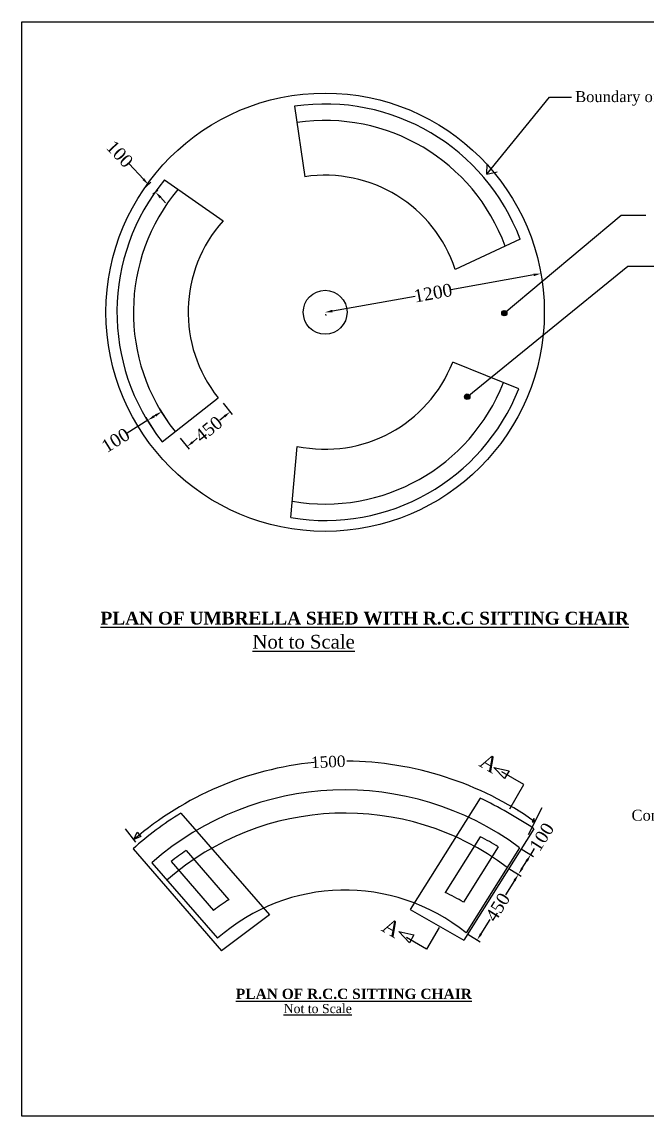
# Model space of a CAD drawing. Header units: metres. Extents: x -2434 to 11656, y -15288 to 8109.
# Drawn here: x 2468.1 to 2536.6, y -13564.6 to -13444.8 of the extents above; entities that cross this region are included whole.
import ezdxf

# ---------------------------------------------------------------- set-up
doc = ezdxf.new("R2010")
doc.units = ezdxf.units.M
doc.layers.add('sheet', color=1, linetype='Continuous', lineweight=15)
doc.styles.add('dim', font='isocp.shx')
doc.styles.get("Standard").update_dxf_attribs({"font": 'times.ttf'})
doc.dimstyles.new('STANDARD$0', dxfattribs={"dimscale": 0, "dimtxt": 8, "dimasz": 8, "dimexe": 4, "dimexo": 0, "dimgap": 2, "dimtad": 1, "dimdec": 0, "dimzin": 0, "dimdsep": 46, "dimtxsty": 'dim', "dimblk": 'DOTSMALL', "dimcen": 1, "dimclrd": 6, "dimclre": 6, "dimclrt": 256, "dimadec": 0, "dimazin": 0, "dimtfac": 1, "dimtdec": 0, "dimtix": 1, "dimtofl": 0, "dimtmove": 1, "dimatfit": 3, "dimldrblk": 'DOTSMALL', "dimfxl": 6, "dimtolj": 1, "dimtzin": 0, "dimarcsym": 0})

# ---------------------------------------------------------------- blocks, each defined once
blk = doc.blocks.new('*D636')
at = {"layer": 'Defpoints', "color": 0, "lineweight": -3}
for p in [(2524.92, -13472.34), (2524.92, -13472.34), (2501.3, -13476.57)]:
    blk.add_point(p, dxfattribs=at)
at = {"layer": 'sheet', "color": 0, "lineweight": -2}
for p, q in [((2524.14, -13472.48), (2515.08, -13474.1)), ((2524.96, -13472.56), (2524.99, -13472.7)), ((2502.09, -13476.43), (2511.14, -13474.81)), ((2501.34, -13476.78), (2501.36, -13476.93))]:
    blk.add_line(p, q, dxfattribs=at)
at = {"layer": 'sheet', "color": 0, "lineweight": -3}
for points in [[(2524.11, -13472.35), (2524.16, -13472.62), (2524.92, -13472.34)], [(2502.06, -13476.3), (2502.11, -13476.56), (2501.3, -13476.57)]]:
    blk.add_solid(points, dxfattribs=at)
at = {"layer": 'sheet', "color": 0, "lineweight": -3, "insert": (2513.11, -13474.46), "char_height": 0.35, "attachment_point": 5, "rotation": 10.1361}
blk.add_mtext('\\A1;{\\H4x;1200}', dxfattribs=at)
blk = doc.blocks.new('*D637')
at = {"layer": 'Defpoints', "color": 0, "lineweight": -3}
for p in [(2481.87, -13488.4), (2484.35, -13488.99), (2482.83, -13489.94)]:
    blk.add_point(p, dxfattribs=at)
at = {"layer": 'sheet', "color": 0, "lineweight": -2}
for p, q in [((2484.24, -13488.8), (2483.2, -13487.14)), ((2481.87, -13488.4), (2479.61, -13489.81)), ((2482.72, -13489.75), (2481.68, -13488.09)), ((2482.72, -13487.87), (2482.55, -13487.98))]:
    blk.add_line(p, q, dxfattribs=at)
at = {"layer": 'sheet', "color": 0, "lineweight": -3}
for points in [[(2482.65, -13487.76), (2482.79, -13487.99), (2483.4, -13487.45)], [(2482.48, -13487.86), (2482.62, -13488.09), (2481.87, -13488.4)]]:
    blk.add_solid(points, dxfattribs=at)
at = {"layer": 'sheet', "color": 0, "lineweight": -3, "insert": (2478.35, -13490.59), "char_height": 0.35, "attachment_point": 5, "rotation": 31.9027}
blk.add_mtext('\\A1;{\\H4x;100}', dxfattribs=at)
blk = doc.blocks.new('*D638')
at = {"layer": 'Defpoints', "color": 0, "lineweight": -3}
for p in [(2481.51, -13462.98), (2482.28, -13463.8), (2482.71, -13463.4)]:
    blk.add_point(p, dxfattribs=at)
at = {"layer": 'sheet', "color": 0, "lineweight": -2}
for p, q in [((2481.39, -13462), (2479.82, -13460.32)), ((2481.67, -13462.83), (2482.2, -13462.33)), ((2482.44, -13463.65), (2482.97, -13463.15)), ((2483.26, -13463.98), (2483.8, -13464.57))]:
    blk.add_line(p, q, dxfattribs=at)
at = {"layer": 'sheet', "color": 0, "lineweight": -3}
for points in [[(2481.49, -13461.91), (2481.29, -13462.09), (2481.94, -13462.58)], [(2483.35, -13463.89), (2483.16, -13464.08), (2482.71, -13463.4)]]:
    blk.add_solid(points, dxfattribs=at)
at = {"layer": 'sheet', "color": 0, "lineweight": -3, "insert": (2478.8, -13459.24), "char_height": 0.35, "attachment_point": 5, "rotation": 313.2269}
blk.add_mtext('\\A1;{\\H4x;100}', dxfattribs=at)
blk = doc.blocks.new('*D639')
at = {"layer": 'Defpoints', "color": 0, "lineweight": -3}
for p in [(2490, -13486.35), (2490.9, -13487.47), (2485.28, -13490.17)]:
    blk.add_point(p, dxfattribs=at)
at = {"layer": 'sheet', "color": 0, "lineweight": -2}
for p, q in [((2490.14, -13486.52), (2491.13, -13487.75)), ((2490.28, -13487.97), (2489.77, -13488.38)), ((2485.42, -13490.34), (2486.41, -13491.56)), ((2486.8, -13490.78), (2487.3, -13490.37))]:
    blk.add_line(p, q, dxfattribs=at)
at = {"layer": 'sheet', "color": 0, "lineweight": -3}
for points in [[(2490.19, -13487.87), (2490.36, -13488.07), (2490.9, -13487.47)], [(2486.72, -13490.68), (2486.88, -13490.88), (2486.18, -13491.28)]]:
    blk.add_solid(points, dxfattribs=at)
at = {"layer": 'sheet', "color": 0, "lineweight": -3, "insert": (2488.54, -13489.37), "char_height": 0.35, "attachment_point": 5, "rotation": 38.939}
blk.add_mtext('\\A1;{\\H4x;450}', dxfattribs=at)
blk = doc.blocks.new('*D645')
at = {"layer": 'Defpoints', "color": 0, "lineweight": -3}
for p in [(2521.23, -13537.35), (2516.72, -13544.53), (2517.95, -13545.3)]:
    blk.add_point(p, dxfattribs=at)
at = {"layer": 'sheet', "color": 0, "lineweight": -2}
for p, q in [((2521.42, -13537.47), (2522.77, -13538.31)), ((2522.03, -13538.8), (2521.05, -13540.37)), ((2518.37, -13544.62), (2519.36, -13543.06)), ((2516.91, -13544.65), (2518.26, -13545.5))]:
    blk.add_line(p, q, dxfattribs=at)
at = {"layer": 'sheet', "color": 0, "lineweight": -3}
for points in [[(2521.92, -13538.73), (2522.15, -13538.87), (2522.46, -13538.12)], [(2518.26, -13544.55), (2518.49, -13544.7), (2517.95, -13545.3)]]:
    blk.add_solid(points, dxfattribs=at)
at = {"layer": 'sheet', "color": 0, "lineweight": -3, "insert": (2520.2, -13541.71), "char_height": 0.35, "attachment_point": 5, "rotation": 57.8794}
blk.add_mtext('\\A1;{\\H4x;450}', dxfattribs=at)
blk = doc.blocks.new('*D646')
at = {"layer": 'Defpoints', "color": 0, "lineweight": -3}
for p in [(2522.58, -13535.2), (2523.81, -13535.97), (2521.23, -13537.35)]:
    blk.add_point(p, dxfattribs=at)
at = {"layer": 'sheet', "color": 0, "lineweight": -2}
for p, q in [((2522.77, -13535.32), (2524.12, -13536.16)), ((2523.81, -13535.97), (2524.23, -13535.29)), ((2522.88, -13537.44), (2523.38, -13536.65)), ((2521.42, -13537.47), (2522.77, -13538.31))]:
    blk.add_line(p, q, dxfattribs=at)
at = {"layer": 'sheet', "color": 0, "lineweight": -3}
for points in [[(2523.27, -13536.57), (2523.5, -13536.72), (2523.81, -13535.97)], [(2522.77, -13537.37), (2523, -13537.51), (2522.46, -13538.12)]]:
    blk.add_solid(points, dxfattribs=at)
at = {"layer": 'sheet', "color": 0, "lineweight": -3, "insert": (2525.02, -13534.03), "char_height": 0.35, "attachment_point": 5, "rotation": 57.9072}
blk.add_mtext('\\A1;{\\H4x;100}', dxfattribs=at)

msp = doc.modelspace()

# ---------------------------------------------------------------- hatches: boundary and pattern name
at = {"layer": 'sheet', "lineweight": -3}
for points in [[(2520.629225, -13476.665906, 1), (2521.210755, -13476.665906, 1)], [(2517.157723, -13485.820147, 1), (2516.557407, -13485.820147, 1)]]:
    msp.add_hatch(color=0, dxfattribs=at).paths.add_polyline_path(points)

# ---------------------------------------------------------------- linework, layer by layer
msp.add_lwpolyline([(2640.802707, -13564.59107), (2468.087761, -13564.59107), (2468.087761, -13444.773782), (2640.802707, -13444.773782)], close=True)
at = {"layer": 'sheet', "color": 0, "lineweight": -3}
for p, q in [((2497.954051, -13454.014641), (2499.060242, -13461.73595)), ((2483.692613, -13462.081922), (2490.114585, -13466.572825)), ((2522.647915, -13468.563004), (2515.547693, -13471.879144)), ((2522.503667, -13484.947413), (2515.263722, -13482.044747)), ((2483.440293, -13490.741618), (2489.574047, -13485.922973)), ((2497.557482, -13499.058744), (2498.235732, -13491.251702)), ((2518.201212, -13532.44853), (2518.194148, -13532.459783)), ((2522.58307, -13535.199455), (2516.723706, -13544.532643))]:
    msp.add_line(p, q, dxfattribs=at)
at = {"layer": 'sheet', "color": 0, "lineweight": -3, "ltscale": 5}
for p, q in [((2518.279143, -13529.763104), (2510.626747, -13541.952353)), ((2485.506376, -13531.414682), (2495.198365, -13542.564971)), ((2524.159842, -13533.127043), (2516.493609, -13545.325213)), ((2518.278256, -13533.996208), (2514.447897, -13540.09746)), ((2480.256993, -13535.334745), (2489.956165, -13546.493298)), ((2486.080864, -13535.505343), (2490.764021, -13540.893149)), ((2520.260532, -13535.106435), (2516.448709, -13541.178161)), ((2482.312426, -13536.845212), (2489.508366, -13545.123884)), ((2484.435302, -13536.712008), (2489.085039, -13542.061366))]:
    msp.add_line(p, q, dxfattribs=at)
at = {"layer": 'sheet', "color": 0, "lineweight": -3}
for points in [[(2519.005478, -13461.4569), (2525.859091, -13453.005104), (2528.28229, -13453.005104)], [(2519.005478, -13461.4569), (2519.048544, -13460.299484)], [(2519.005478, -13461.4569), (2520.124333, -13461.19267)], [(2520.91999, -13476.665906), (2533.728492, -13465.934319), (2536.401123, -13465.934319)], [(2516.857565, -13485.820147), (2534.453576, -13471.538841), (2537.47273, -13471.538841)], [(2519.788385, -13526.431257), (2521.442234, -13526.768564), (2520.943718, -13527.636672), (2519.788385, -13526.431257)], [(2521.511514, -13530.946097), (2523.049125, -13528.268522), (2520.63513, -13526.882272)], [(2525.026768, -13530.843669), (2523.522549, -13533.808873)], [(2524.26238, -13532.350474), (2524.140669, -13531.994382), (2523.970473, -13532.383067), (2524.26238, -13532.350474)], [(2480.579086, -13534.599305), (2479.452156, -13533.13913)], [(2480.353748, -13534.307332), (2480.721853, -13533.507062), (2481.102594, -13533.969406), (2480.353748, -13534.307332)], [(2513.768261, -13543.931288), (2512.4007, -13546.31274), (2510.193828, -13545.045433)], [(2509.367234, -13544.393794), (2511.021083, -13544.731101), (2510.522567, -13545.599209), (2509.367234, -13544.393794)]]:
    msp.add_lwpolyline(points, dxfattribs=at)
at = {"layer": 'sheet', "color": 0, "lineweight": -3, "ltscale": 5}
for points in [[(2495.198365, -13542.564971), (2489.956165, -13546.493298)], [(2510.626748, -13541.952353), (2516.493609, -13545.325213)]]:
    msp.add_lwpolyline(points, dxfattribs=at)
at = {"layer": 'sheet', "color": 0, "lineweight": -3}
for centre, radius in [((2501.299337, -13476.56789), 24), ((2501.299337, -13476.56789), 2.4), ((2520.91999, -13476.665906), 0.290765), ((2516.857565, -13485.820147), 0.300158)]:
    msp.add_circle(centre, radius, dxfattribs=at)
for centre, radius, start, end in [((2501.299337, -13476.56789), 22.8, 20.55409009, 98.43707066), ((2501.299337, -13476.56789), 21, 20.16914025, 98.46142111), ((2501.299337, -13476.56789), 22.8, 140.55409008, 218.43707065), ((2501.299337, -13476.56789), 15, 18.21496923, 98.58479773), ((2501.299337, -13476.56789), 21, 140.16914025, 218.46142112), ((2501.299337, -13476.56789), 15, 138.21496923, 218.58479773), ((2501.299337, -13476.56789), 15, 258.21496923, 338.58479773), ((2501.299337, -13476.56789), 22.8, 260.55409008, 338.43707065), ((2501.299337, -13476.56789), 21, 260.16914025, 338.46142111), ((2503.554969, -13561.294467), 35.589354, 95.58926048, 130.68611349), ((2503.285848, -13562.165103), 36.454451, 54.87111842, 89.40958924), ((2503.466043, -13560.939369), 32.0625, 53.39873672, 131.28171729), ((2503.466043, -13560.939369), 29.53125, 53.01378689, 131.30606776), ((2503.466043, -13560.939369), 21.09375, 51.05961587, 131.42944437), ((2503.466043, -13560.939369), 23.731673, 131.38144489, 131.42944437), ((2503.466043, -13560.939369), 23.515004, 131.38498143, 131.42944437)]:
    msp.add_arc(centre, radius, start, end, dxfattribs=at)
at = {"layer": 'sheet', "color": 0, "lineweight": -3, "ltscale": 5}
for centre, radius, start, end in [((2494.672968, -13577.852624), 53.571013, 56.60376201, 63.85451068), ((2503.466043, -13560.939369), 34.55802, 121.31186579, 132.19041308), ((2504.286144, -13561.303454), 30.6833, 58.62604478, 62.86960021), ((2503.466043, -13560.939369), 30.80802, 124.35417556, 128.14985263), ((2504.286144, -13561.303454), 23.515004, 58.85365693, 64.39661065), ((2503.466043, -13560.939369), 23.731673, 122.35984896, 127.2996526)]:
    msp.add_arc(centre, radius, start, end, dxfattribs=at)
at = {"layer": 'sheet', "color": 0, "lineweight": -3}
msp.add_solid([(2522.3961, -13531.223824), (2522.390051, -13531.233309), (2522.421532, -13531.246713)], dxfattribs=at)

# ---------------------------------------------------------------- texts
at = {"layer": 'sheet', "color": 0, "lineweight": -3, "char_height": 1.2, "attachment_point": 1}
for s, insert in [('Boundary of Umbrella Shed ', (2528.673015, -13452.357318)), ('Compacted Sand Filling', (2534.848759, -13531.041593))]:
    msp.add_mtext(s, dxfattribs=dict(at, insert=insert))
at = {"layer": 'sheet', "color": 0, "lineweight": -3, "attachment_point": 1}
for s, insert, char_height, width in [('{\\fTahoma|b0|i0|c0|p34;\\P\\fTimes New Roman|b1|i0|c0|p18;\\H1.25x;\\LPLAN OF UMBRELLA SHED WITH R.C.C SITTING CHAIR }', (2476.697569, -13507.496846), 1.12, 5694.66848672), ('{\\fTahoma|b0|i0|c0|p34;\\P\\fTimes New Roman|b0|i0|c0|p18;\\H0.5183x;      \\H1.25x;\\L Not to Scale}', (2490.057227, -13508.036878), 2.31516731, 8542.00273008), ('{\\fTimes New Roman|b1|i0|c0|p18;\\LPLAN OF R.C.C SITTING CHAIR}', (2491.518922, -13550.642435), 1.12, 5694.66848672), ('{\\fTahoma|b0|i0|c0|p34;\\P\\fTimes New Roman|b0|i0|c0|p18;\\H0.4319x;               \\LNot to Scale}', (2491.089941, -13548.454352), 2.31516731, 8542.00273008)]:
    msp.add_mtext(s, dxfattribs=dict(at, insert=insert, char_height=char_height, width=width))
at = {"layer": 'sheet', "color": 0, "lineweight": -3, "insert": (2501.635263, -13525.79548), "char_height": 1.25, "attachment_point": 5, "rotation": 2.34022701}
msp.add_mtext('\\A1;1500', dxfattribs=at)
at = {"layer": 'sheet', "color": 0, "lineweight": -3, "char_height": 1.6875, "width": 1.23016038, "attachment_point": 1, "rotation": 330.1331809}
for insert in [(2518.786831, -13524.683502), (2508.09758, -13542.724399)]:
    msp.add_mtext('\\pi-0.2,l0.3,t0.3;A', dxfattribs=dict(at, insert=insert))

# ---------------------------------------------------------------- dimensions: what is measured, and where the dimension line sits
at = {"layer": 'sheet', "color": 0, "lineweight": -3}
for base, p1, p2, angle, picture, middle in [((2482.708831, -13463.402031), (2481.514328, -13462.982847), (2482.283828, -13463.801511), 313.22691079, '*D638', (2478.801083, -13459.244617)), ((2481.873186, -13488.399354), (2484.354513, -13488.989966), (2482.83117, -13489.938261), 211.90266027, '*D637', (2478.348042, -13490.59379))]:
    dim = msp.add_linear_dim(base=base, p1=p1, p2=p2, angle=angle, text='{\\H4x;100}', dimstyle='STANDARD$0', override={"dimscale": 1, "dimtxt": 0.35, "dimasz": 0.8, "dimexe": 0.364, "dimexo": 0.219, "dimgap": 0.09, "dimtad": 0, "dimlfac": 1000, "dimtxsty": 'Standard', "dimcen": 0.09, "dimclrd": 0, "dimclre": 0, "dimclrt": 0, "dimtix": 0, "dimtmove": 0, "dimfxl": 0.12}, dxfattribs=at)
    dim.commit()
    dim.dimension.update_dxf_attribs({"geometry": picture, "text_midpoint": middle, "dimtype": 161})
for p1, p2, distance, text, override, picture, middle in [((2501.299337, -13476.56789), (2524.924756, -13472.344198), 0, '{\\H4x;1200}', {"dimscale": 1, "dimtxt": 0.35, "dimasz": 0.8, "dimexe": 0.364, "dimexo": 0.219, "dimgap": 0.09, "dimtad": 0, "dimlfac": 1000, "dimlunit": 2, "dimtxsty": 'Standard', "dimcen": 0.09, "dimclrd": 0, "dimclre": 0, "dimclrt": 0, "dimtix": 0, "dimtmove": 0, "dimfxl": 0.12}, '*D636', (2513.112046, -13474.456044)), ((2485.278292, -13490.167469), (2489.998986, -13486.353044), -1.432375, '{\\H4x;450}', {"dimscale": 1, "dimtxt": 0.35, "dimasz": 0.8, "dimexe": 0.364, "dimexo": 0.219, "dimgap": 0.09, "dimtad": 0, "dimlfac": 1000, "dimtxsty": 'Standard', "dimcen": 0.09, "dimclrd": 0, "dimclre": 0, "dimclrt": 0, "dimtix": 0, "dimtmove": 0, "dimfxl": 0.12}, '*D639', (2488.538876, -13489.37438)), ((2521.23376, -13537.351043), (2522.58307, -13535.199455), -1.445658, '{\\H4x;100}', {"dimscale": 1, "dimtxt": 0.35, "dimasz": 0.8, "dimexe": 0.364, "dimexo": 0.219, "dimgap": 0.09, "dimtad": 0, "dimlfac": 1000, "dimtxsty": 'Standard', "dimcen": 0.09, "dimclrd": 0, "dimclre": 0, "dimclrt": 0, "dimtix": 0, "dimtmove": 0, "dimfxl": 0.12}, '*D646', (2525.020452, -13534.033872)), ((2521.232717, -13537.350388), (2516.723706, -13544.532643), 1.44689, '{\\H4x;450}', {"dimscale": 1, "dimtxt": 0.35, "dimasz": 0.8, "dimexe": 0.364, "dimexo": 0.219, "dimgap": 0.09, "dimtad": 0, "dimlfac": 1000, "dimtxsty": 'Standard', "dimcen": 0.09, "dimclrd": 0, "dimclre": 0, "dimclrt": 0, "dimtix": 0, "dimtmove": 0, "dimfxl": 0.12}, '*D645', (2520.203628, -13541.710831))]:
    dim = msp.add_aligned_dim(p1=p1, p2=p2, distance=distance, text=text, dimstyle='STANDARD$0', override=override, dxfattribs=at)
    dim.commit()
    dim.dimension.update_dxf_attribs({"geometry": picture, "text_midpoint": middle})

doc.saveas('drawing.dxf')
